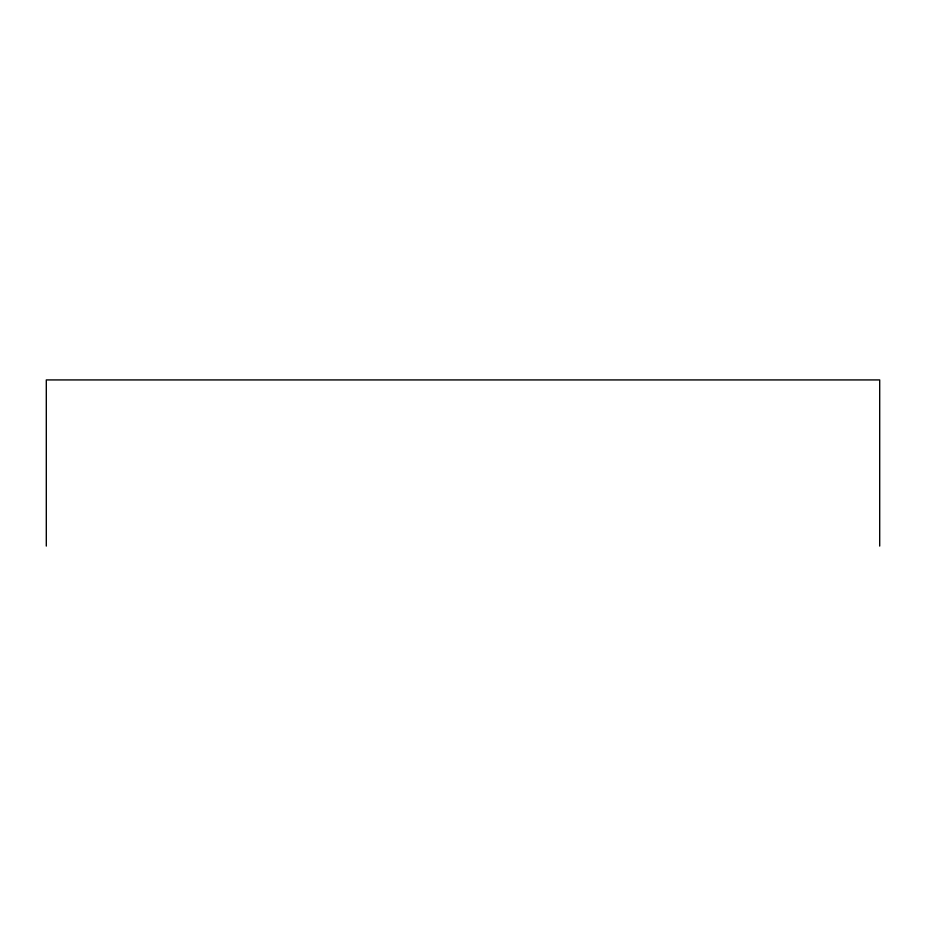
<?xml version="1.0" encoding="UTF-8"?>
<svg xmlns="http://www.w3.org/2000/svg" width="926" height="926" viewBox="0 0 926 926"><rect width="100%" height="100%" fill="white"/><g stroke="black" fill="none" stroke-linecap="round" stroke-linejoin="round"><path stroke-width="1.39" d="M879.7 546.074L879.7 379.926L46.3 379.926L46.3 546.074"/></g></svg>
